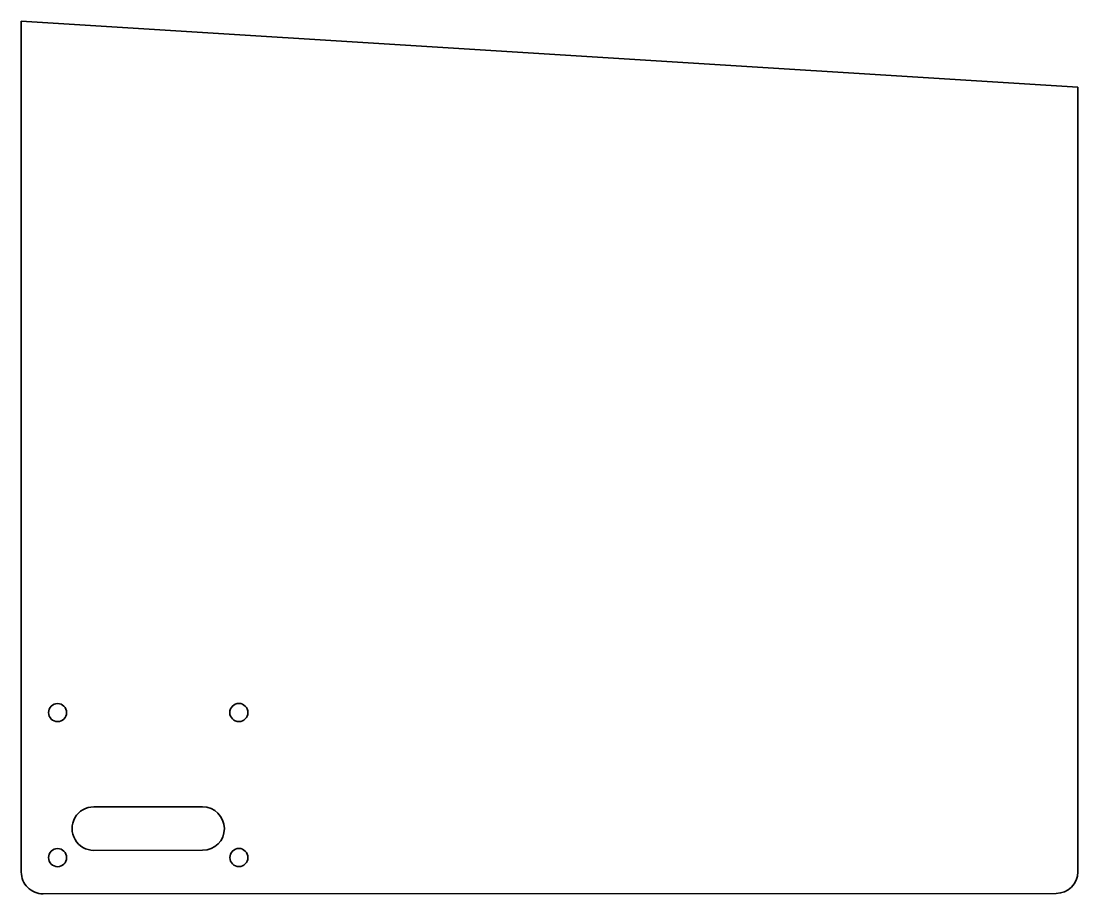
# Model space of a CAD drawing. Extents: x 80 to 372, y 36 to 277.
import ezdxf

# ---------------------------------------------------------------- set-up
doc = ezdxf.new("R2010")
doc.units = 0

msp = doc.modelspace()

# ---------------------------------------------------------------- linework, layer by layer
at = {"color": 7, "lineweight": 35}
for p, q in [((371.460968, 258.906708), (80.082947, 277.15033)), ((80.082947, 277.15033), (80.136047, 42.414284)), ((371.509003, 42.536819), (371.460968, 258.906708)), ((130.130753, 60.434517), (100.130768, 60.421646)), ((130.135895, 48.434517), (100.135895, 48.421646)), ((86.138611, 36.415642), (365.511566, 36.535488))]:
    msp.add_line(p, q, dxfattribs=at)
for centre in [(90.126099, 86.417358), (140.126083, 86.438812), (90.135132, 46.417358), (140.135132, 46.438808)]:
    msp.add_circle(centre, 2.5, dxfattribs=at)
for centre, start, end in [((100.133331, 54.421646), 90.024578, 270.024579), ((130.133331, 54.434517), 270.024579, 90.024578), ((86.136047, 42.415642), 180.012959, 270.024579), ((365.509003, 42.535488), 270.024579, 0.01272)]:
    msp.add_arc(centre, 6, start, end, dxfattribs=at)

doc.saveas('drawing.dxf')
